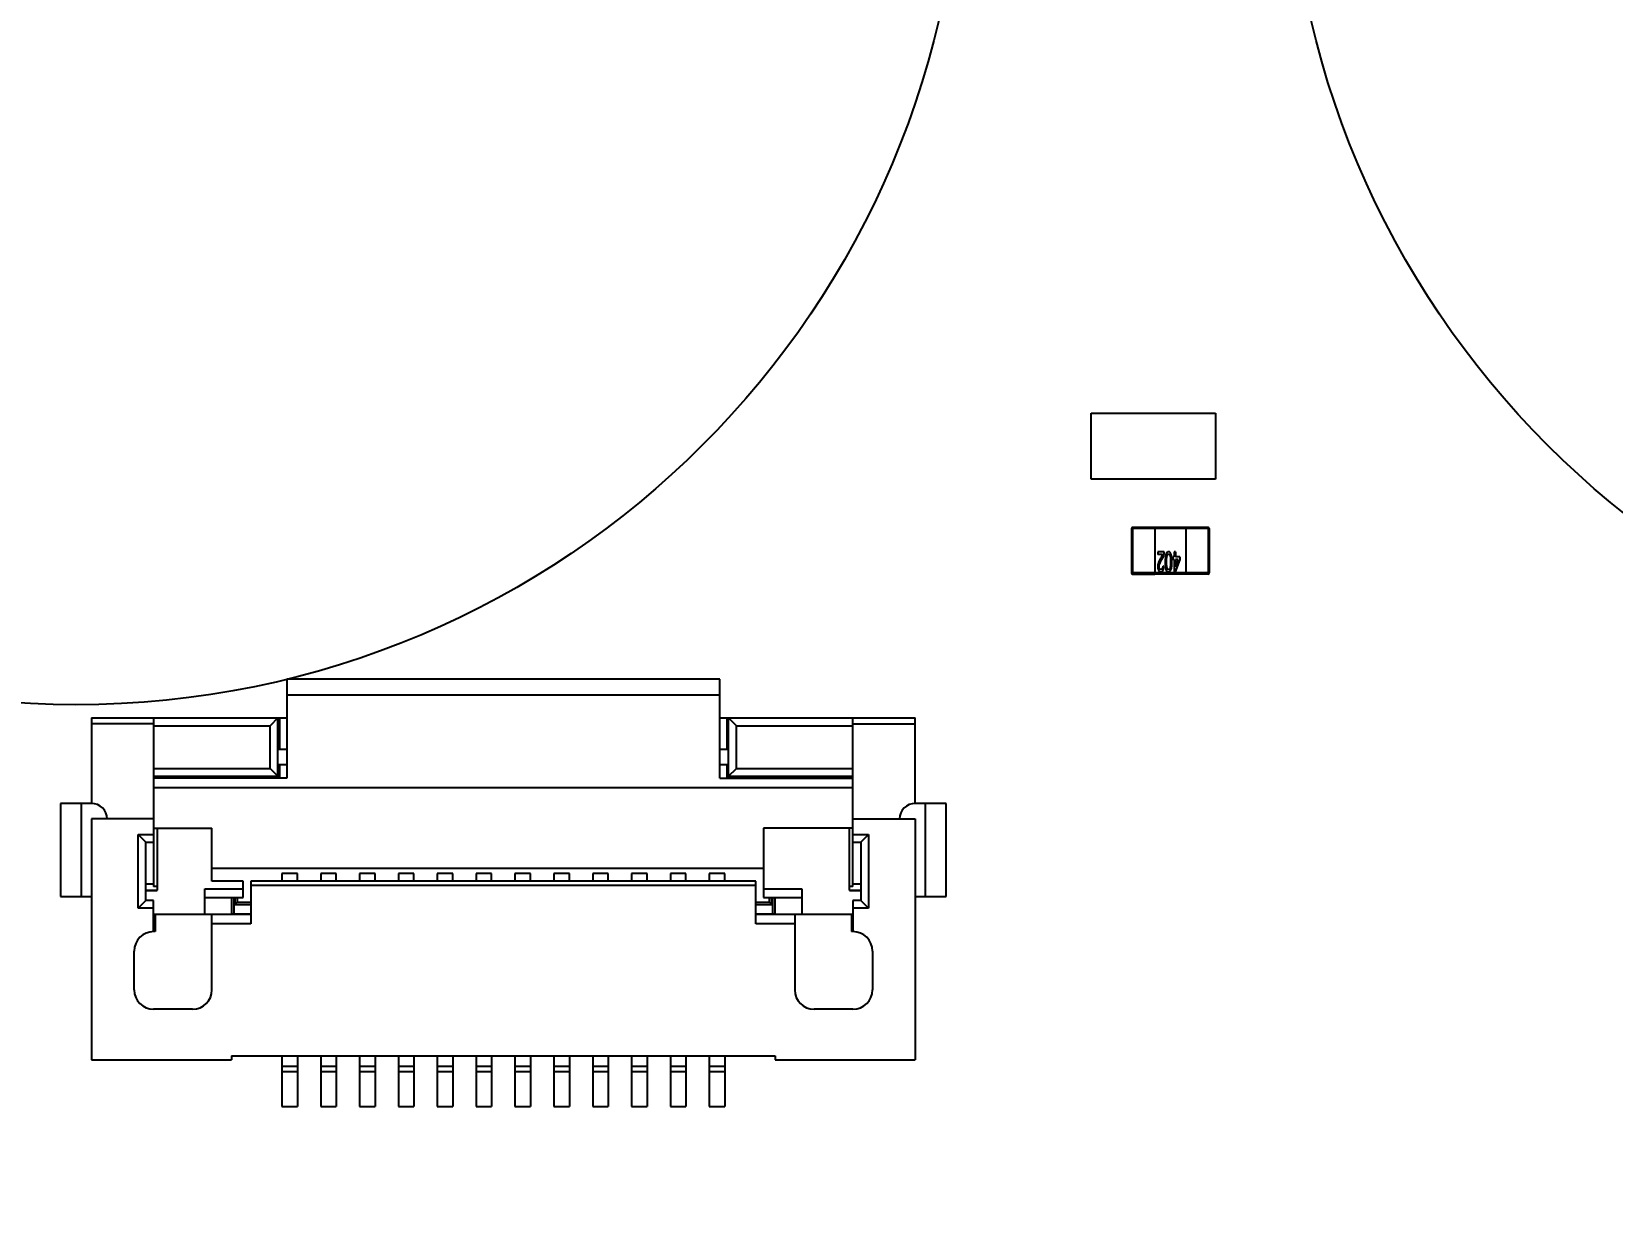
# Model space of a CAD drawing. Header units: millimetres. Extents: x 0 to 594, y 0 to 420.
# Drawn here: x 235.26 to 255.6, y 180.61 to 195.87 of the extents above; entities that cross this region are included whole.
import ezdxf

# ---------------------------------------------------------------- set-up
doc = ezdxf.new("R2010")
doc.units = ezdxf.units.MM
doc.header["$LTSCALE"] = 32.67
doc.layers.get('0').update_dxf_attribs({"linetype": 'CONTINUOUS'})
doc.styles.get("Standard").update_dxf_attribs({"font": 'txt', "width": 0.85})
doc.dimstyles.new('DIMSTYLE_1', dxfattribs={"dimtxt": 3.5, "dimasz": 3.5, "dimexe": 0.18, "dimexo": 0.0625, "dimgap": 0.09, "dimtad": 1, "dimdsep": 46, "dimtxsty": 'STANDARD', "dimblk": '_FILLED', "dimblk1": '_FILLED', "dimblk2": '_FILLED', "dimcen": 0.09, "dimadec": 0, "dimazin": 0, "dimtp": 0.3, "dimtm": 0.3, "dimtfac": 1, "dimtofl": 0, "dimtmove": 0, "dimatfit": 3, "dimldrblk": '_FILLED', "dimfxl": 1, "dimtolj": 1, "dimarcsym": 0})

# ---------------------------------------------------------------- blocks, each defined once
blk = doc.blocks.new('_FILLED')
at = {"color": 0, "linetype": 'BYBLOCK'}
blk.add_solid([(0, 0), (-1, 0.2143), (-1, -0.2143)], dxfattribs=at)
blk = doc.blocks.new('*D0')
at = {"color": 2, "linetype": 'CONTINUOUS'}
for p, q in [((206.253, 182.633), (206.253, 166.359)), ((292.432, 182.633), (292.432, 166.359)), ((206.253, 167.859), (249.343, 167.859)), ((292.432, 167.859), (249.343, 167.859))]:
    blk.add_line(p, q, dxfattribs=at)
at = {"color": 2, "linetype": 'CONTINUOUS', "xscale": 3.5, "yscale": 3.5, "zscale": 3.5, "rotation": 180}
blk.add_blockref('_FILLED', (206.253, 167.859), dxfattribs=at)
at = {"color": 2, "linetype": 'CONTINUOUS', "xscale": 3.5, "yscale": 3.5, "zscale": 3.5}
blk.add_blockref('_FILLED', (292.432, 167.859), dxfattribs=at)
at = {"color": 2, "linetype": 'CONTINUOUS', "insert": (249.343, 172.234), "char_height": 3.5, "width": 14.875, "attachment_point": 2, "line_spacing_factor": 0.9}
blk.add_mtext('86,18', dxfattribs=at)
blk = doc.blocks.new('*D5')
at = {"color": 2, "linetype": 'CONTINUOUS'}
for p, q in [((242.057, 249.856), (184.868, 249.856)), ((186.368, 249.856), (186.368, 215.231)), ((186.368, 180.606), (186.368, 215.231)), ((210.158, 180.606), (184.868, 180.606))]:
    blk.add_line(p, q, dxfattribs=at)
at = {"color": 2, "linetype": 'CONTINUOUS', "xscale": 3.5, "yscale": 3.5, "zscale": 3.5}
for p, rotation in [((186.368, 249.856), 89.9999974955), ((186.368, 180.606), 269.9999974955)]:
    blk.add_blockref('_FILLED', p, dxfattribs=dict(at, rotation=rotation))
at = {"color": 2, "linetype": 'CONTINUOUS', "insert": (181.993, 215.231), "char_height": 3.5, "width": 14.875, "attachment_point": 2, "rotation": 90, "line_spacing_factor": 0.9}
blk.add_mtext('69,25', dxfattribs=at)

msp = doc.modelspace()

# ---------------------------------------------------------------- linework, layer by layer
at = {"color": 7, "linetype": 'CONTINUOUS'}
for p, q in [((248.896, 190.958), (250.496, 190.958)), ((248.896, 190.108), (248.896, 190.958)), ((250.496, 190.958), (250.496, 190.108)), ((250.496, 190.108), (248.896, 190.108)), ((250.413, 189.472), (249.413, 189.472)), ((249.413, 189.472), (249.413, 188.902)), ((250.398, 189.487), (249.428, 189.487)), ((249.428, 189.487), (249.428, 188.887)), ((249.713, 189.487), (249.713, 188.887)), ((250.113, 189.487), (249.713, 189.487)), ((249.713, 189.487), (250.113, 189.487)), ((249.713, 189.481), (249.713, 189.472)), ((250.113, 189.487), (250.113, 188.887)), ((250.113, 189.481), (250.113, 189.472)), ((250.398, 189.487), (250.398, 188.887)), ((250.413, 189.472), (250.413, 188.902)), ((249.834, 189.172), (249.752, 189.172)), ((249.752, 189.172), (249.752, 189.139)), ((249.811, 189.139), (249.752, 189.139)), ((249.963, 189.109), (249.946, 189.109)), ((249.946, 189.109), (249.946, 189.076)), ((249.963, 189.076), (249.946, 189.076)), ((249.979, 189.172), (249.963, 189.172)), ((249.963, 189.172), (249.963, 189.109)), ((249.963, 189.076), (249.963, 188.918)), ((250.035, 189.076), (249.976, 188.918)), ((249.979, 189.172), (249.979, 189.109)), ((250.035, 189.109), (249.979, 189.109)), ((250.015, 189.076), (249.979, 189.076)), ((249.979, 189.076), (249.979, 188.982)), ((250.015, 189.076), (249.979, 188.982)), ((250.035, 189.109), (250.035, 189.076)), ((250.413, 188.902), (249.413, 188.902)), ((250.398, 188.887), (249.428, 188.887)), ((249.428, 188.887), (249.713, 188.887)), ((249.713, 188.892), (249.713, 188.902)), ((249.831, 188.987), (249.815, 188.991)), ((249.976, 188.918), (249.963, 188.918)), ((250.113, 188.892), (250.113, 188.902)), ((250.398, 188.887), (250.113, 188.887)), ((244.114, 187.535), (238.544, 187.535)), ((238.544, 187.535), (238.544, 186.26)), ((244.114, 186.26), (244.114, 187.535)), ((238.544, 187.335), (244.114, 187.335)), ((236.029, 187.035), (238.544, 187.035)), ((236.029, 187.035), (236.029, 185.935)), ((236.829, 186.96), (236.029, 186.96)), ((236.829, 187.035), (236.829, 184.865)), ((238.429, 187.035), (238.329, 186.935)), ((238.429, 186.26), (238.429, 187.035)), ((238.454, 186.635), (238.454, 187.035)), ((244.114, 187.035), (246.629, 187.035)), ((244.204, 187.035), (244.204, 186.635)), ((244.229, 187.035), (244.329, 186.935)), ((244.229, 186.26), (244.229, 187.035)), ((245.829, 184.865), (245.829, 187.035)), ((245.829, 186.96), (246.629, 186.96)), ((246.629, 185.935), (246.629, 187.035)), ((236.829, 186.935), (238.329, 186.935)), ((238.329, 186.385), (238.329, 186.935)), ((244.329, 186.935), (245.829, 186.935)), ((244.329, 186.385), (244.329, 186.935)), ((238.429, 186.635), (238.544, 186.635)), ((244.114, 186.635), (244.229, 186.635)), ((236.829, 186.385), (238.329, 186.385)), ((238.429, 186.285), (238.329, 186.385)), ((238.429, 186.435), (238.544, 186.435)), ((238.454, 186.26), (238.454, 186.435)), ((244.114, 186.435), (244.229, 186.435)), ((244.204, 186.435), (244.204, 186.26)), ((244.229, 186.285), (244.329, 186.385)), ((244.329, 186.385), (245.829, 186.385)), ((236.829, 186.285), (238.454, 186.285)), ((238.544, 186.26), (236.829, 186.26)), ((244.114, 186.26), (245.829, 186.26)), ((244.204, 186.285), (245.829, 186.285)), ((245.829, 186.135), (236.829, 186.135)), ((236.029, 185.935), (235.629, 185.935)), ((235.629, 185.935), (235.629, 184.735)), ((235.899, 184.735), (235.899, 185.935)), ((247.029, 185.935), (246.629, 185.935)), ((246.759, 185.935), (246.759, 184.735)), ((247.029, 184.735), (247.029, 185.935)), ((236.829, 185.735), (236.029, 185.735)), ((236.029, 185.735), (236.029, 182.635)), ((236.729, 185.435), (236.629, 185.535)), ((236.629, 185.535), (236.829, 185.535)), ((236.629, 184.585), (236.629, 185.535)), ((236.829, 185.616), (237.579, 185.616)), ((236.876, 185.616), (236.876, 184.818)), ((237.579, 184.935), (237.579, 185.616)), ((245.829, 185.616), (244.679, 185.616)), ((244.679, 185.616), (244.679, 184.725)), ((245.783, 184.818), (245.783, 185.616)), ((245.829, 185.735), (246.629, 185.735)), ((245.829, 185.535), (246.029, 185.535)), ((245.929, 185.435), (246.029, 185.535)), ((246.029, 185.535), (246.029, 184.585)), ((246.629, 185.735), (246.629, 182.635)), ((236.729, 185.435), (236.829, 185.435)), ((236.729, 184.685), (236.729, 185.435)), ((245.829, 185.435), (245.929, 185.435)), ((245.929, 185.435), (245.929, 184.685)), ((244.679, 185.096), (237.579, 185.096)), ((237.979, 184.935), (237.579, 184.935)), ((237.979, 184.725), (237.979, 184.935)), ((244.579, 184.935), (238.079, 184.935)), ((238.079, 184.935), (238.079, 184.385)), ((238.679, 185.035), (238.479, 185.035)), ((238.479, 185.035), (238.479, 184.935)), ((238.679, 184.935), (238.679, 185.035)), ((239.179, 185.035), (238.979, 185.035)), ((238.979, 185.035), (238.979, 184.935)), ((239.179, 184.935), (239.179, 185.035)), ((239.679, 185.035), (239.479, 185.035)), ((239.479, 185.035), (239.479, 184.935)), ((239.679, 184.935), (239.679, 185.035)), ((240.179, 185.035), (239.979, 185.035)), ((239.979, 185.035), (239.979, 184.935)), ((240.179, 184.935), (240.179, 185.035)), ((240.679, 185.035), (240.479, 185.035)), ((240.479, 185.035), (240.479, 184.935)), ((240.679, 184.935), (240.679, 185.035)), ((241.179, 185.035), (240.979, 185.035)), ((240.979, 185.035), (240.979, 184.935)), ((241.179, 184.935), (241.179, 185.035)), ((241.679, 185.035), (241.479, 185.035)), ((241.479, 185.035), (241.479, 184.935)), ((241.679, 184.935), (241.679, 185.035)), ((242.179, 185.035), (241.979, 185.035)), ((241.979, 185.035), (241.979, 184.935)), ((242.179, 184.935), (242.179, 185.035)), ((242.679, 185.035), (242.479, 185.035)), ((242.479, 185.035), (242.479, 184.935)), ((242.679, 184.935), (242.679, 185.035)), ((243.179, 185.035), (242.979, 185.035)), ((242.979, 185.035), (242.979, 184.935)), ((243.179, 184.935), (243.179, 185.035)), ((243.679, 185.035), (243.479, 185.035)), ((243.479, 185.035), (243.479, 184.935)), ((243.679, 184.935), (243.679, 185.035)), ((244.179, 185.035), (243.979, 185.035)), ((243.979, 185.035), (243.979, 184.935)), ((244.179, 184.935), (244.179, 185.035)), ((244.579, 184.385), (244.579, 184.935)), ((235.629, 184.735), (236.029, 184.735)), ((236.829, 184.897), (236.729, 184.897)), ((236.729, 184.818), (236.876, 184.818)), ((236.876, 184.865), (236.829, 184.865)), ((236.876, 184.814), (236.876, 184.818)), ((237.487, 184.835), (237.979, 184.835)), ((237.487, 184.51), (237.487, 184.835)), ((237.487, 184.725), (237.979, 184.725)), ((237.834, 184.515), (237.834, 184.725)), ((237.864, 184.515), (237.864, 184.725)), ((237.873, 184.725), (237.873, 184.635)), ((237.903, 184.725), (237.903, 184.665)), ((238.079, 184.885), (244.579, 184.885)), ((244.679, 184.835), (245.172, 184.835)), ((244.679, 184.725), (245.172, 184.725)), ((244.755, 184.665), (244.755, 184.725)), ((244.785, 184.635), (244.785, 184.725)), ((244.795, 184.725), (244.795, 184.515)), ((244.825, 184.725), (244.825, 184.515)), ((245.172, 184.835), (245.172, 184.51)), ((245.829, 184.865), (245.783, 184.865)), ((245.783, 184.818), (245.929, 184.818)), ((245.783, 184.818), (245.783, 184.814)), ((245.929, 184.897), (245.829, 184.897)), ((246.629, 184.735), (247.029, 184.735)), ((236.729, 184.685), (236.629, 184.585)), ((236.829, 184.585), (236.629, 184.585)), ((236.829, 184.685), (236.729, 184.685)), ((236.829, 184.285), (236.829, 184.685)), ((237.903, 184.665), (237.873, 184.635)), ((237.873, 184.635), (238.079, 184.635)), ((237.903, 184.665), (238.079, 184.665)), ((244.579, 184.665), (244.755, 184.665)), ((244.579, 184.635), (244.785, 184.635)), ((244.755, 184.665), (244.785, 184.635)), ((245.929, 184.685), (245.829, 184.685)), ((245.829, 184.685), (245.829, 184.285)), ((246.029, 184.585), (245.829, 184.585)), ((245.929, 184.685), (246.029, 184.585)), ((236.829, 184.51), (238.079, 184.51)), ((236.849, 184.41), (236.829, 184.41)), ((236.849, 184.51), (236.849, 184.285)), ((237.579, 183.535), (237.579, 184.51)), ((238.079, 184.385), (237.579, 184.385)), ((237.834, 184.515), (238.079, 184.515)), ((244.579, 184.515), (244.825, 184.515)), ((244.579, 184.51), (245.829, 184.51)), ((245.079, 184.385), (244.579, 184.385)), ((245.079, 184.51), (245.079, 183.535)), ((245.809, 184.51), (245.809, 184.285)), ((245.829, 184.41), (245.809, 184.41)), ((236.849, 184.285), (236.829, 184.285)), ((245.829, 184.285), (245.809, 184.285)), ((236.579, 183.535), (236.579, 184.035)), ((246.079, 184.035), (246.079, 183.535)), ((237.329, 183.285), (236.829, 183.285)), ((245.829, 183.285), (245.329, 183.285)), ((236.029, 182.635), (237.829, 182.635)), ((237.829, 182.685), (244.829, 182.685)), ((237.829, 182.685), (237.829, 182.635)), ((238.479, 182.685), (238.479, 182.035)), ((238.479, 182.555), (238.679, 182.555)), ((238.479, 182.485), (238.679, 182.485)), ((238.679, 182.685), (238.679, 182.035)), ((238.979, 182.685), (238.979, 182.035)), ((238.979, 182.555), (239.179, 182.555)), ((238.979, 182.485), (239.179, 182.485)), ((239.179, 182.685), (239.179, 182.035)), ((239.479, 182.685), (239.479, 182.035)), ((239.479, 182.555), (239.679, 182.555)), ((239.479, 182.485), (239.679, 182.485)), ((239.679, 182.685), (239.679, 182.035)), ((239.979, 182.685), (239.979, 182.035)), ((239.979, 182.555), (240.179, 182.555)), ((239.979, 182.485), (240.179, 182.485)), ((240.179, 182.685), (240.179, 182.035)), ((240.479, 182.685), (240.479, 182.035)), ((240.479, 182.555), (240.679, 182.555)), ((240.479, 182.485), (240.679, 182.485)), ((240.679, 182.685), (240.679, 182.035)), ((240.979, 182.685), (240.979, 182.035)), ((240.979, 182.555), (241.179, 182.555)), ((240.979, 182.485), (241.179, 182.485)), ((241.179, 182.685), (241.179, 182.035)), ((241.479, 182.685), (241.479, 182.035)), ((241.479, 182.555), (241.679, 182.555)), ((241.479, 182.485), (241.679, 182.485)), ((241.679, 182.685), (241.679, 182.035)), ((241.979, 182.685), (241.979, 182.035)), ((241.979, 182.555), (242.179, 182.555)), ((241.979, 182.485), (242.179, 182.485)), ((242.179, 182.685), (242.179, 182.035)), ((242.479, 182.685), (242.479, 182.035)), ((242.479, 182.555), (242.679, 182.555)), ((242.479, 182.485), (242.679, 182.485)), ((242.679, 182.685), (242.679, 182.035)), ((242.979, 182.685), (242.979, 182.035)), ((242.979, 182.555), (243.179, 182.555)), ((242.979, 182.485), (243.179, 182.485)), ((243.179, 182.685), (243.179, 182.035)), ((243.479, 182.685), (243.479, 182.035)), ((243.479, 182.555), (243.679, 182.555)), ((243.479, 182.485), (243.679, 182.485)), ((243.679, 182.685), (243.679, 182.035)), ((243.979, 182.685), (243.979, 182.035)), ((243.979, 182.555), (244.179, 182.555)), ((243.979, 182.485), (244.179, 182.485)), ((244.179, 182.685), (244.179, 182.035)), ((244.829, 182.685), (244.829, 182.635)), ((244.829, 182.635), (246.629, 182.635)), ((238.479, 182.035), (238.679, 182.035)), ((238.979, 182.035), (239.179, 182.035)), ((239.479, 182.035), (239.679, 182.035)), ((239.979, 182.035), (240.179, 182.035)), ((240.479, 182.035), (240.679, 182.035)), ((240.979, 182.035), (241.179, 182.035)), ((241.479, 182.035), (241.679, 182.035)), ((241.979, 182.035), (242.179, 182.035)), ((242.479, 182.035), (242.679, 182.035)), ((242.979, 182.035), (243.179, 182.035)), ((243.479, 182.035), (243.679, 182.035)), ((243.979, 182.035), (244.179, 182.035))]:
    msp.add_line(p, q, dxfattribs=at)
for centre in [(235.829, 198.606), (262.829, 198.606)]:
    msp.add_circle(centre, 11.4, dxfattribs=at)
for centre, radius, start, end in [((249.428, 189.472), 0.015, 90, 180), ((250.398, 189.472), 0.015, 0, 90), ((249.428, 188.902), 0.015, 180, 270), ((250.398, 188.902), 0.015, 270, 0), ((236.029, 185.735), 0.2, 0, 90), ((246.629, 185.735), 0.2, 90, 180), ((236.829, 184.035), 0.25, 90, 180), ((245.829, 184.035), 0.25, 0, 90), ((236.829, 183.535), 0.25, 180, 270), ((237.329, 183.535), 0.25, 270, 0), ((245.329, 183.535), 0.25, 180, 270), ((245.829, 183.535), 0.25, 270, 0)]:
    msp.add_arc(centre, radius, start, end, dxfattribs=at)
for points, knots in [([(250.398, 189.487), (250.401, 189.487), (250.394, 189.481), (250.398, 189.469), (250.398, 189.472)], [0, 0, 0, 0, 0.5077, 1, 1, 1, 1]), ([(249.788, 189.091), (249.782, 189.081), (249.77, 189.058), (249.755, 189.024), (249.752, 188.998), (249.752, 188.986)], [0, 0, 0, 0, 0.330332, 0.663617, 1, 1, 1, 1]), ([(249.768, 188.987), (249.769, 188.997), (249.773, 189.019), (249.789, 189.048), (249.8, 189.068), (249.806, 189.078)], [0, 0, 0, 0, 0.314065, 0.647925, 1, 1, 1, 1]), ([(249.811, 189.139), (249.81, 189.133), (249.806, 189.122), (249.797, 189.106), (249.791, 189.096), (249.788, 189.091)], [0, 0, 0, 0, 0.334661, 0.66798, 1, 1, 1, 1]), ([(249.806, 189.078), (249.81, 189.085), (249.819, 189.1), (249.828, 189.124), (249.832, 189.141), (249.833, 189.15)], [0, 0, 0, 0, 0.332227, 0.66541, 1, 1, 1, 1]), ([(249.833, 189.15), (249.833, 189.152), (249.834, 189.157), (249.834, 189.164), (249.834, 189.169), (249.834, 189.172)], [0, 0, 0, 0, 0.331325, 0.664283, 1, 1, 1, 1]), ([(249.89, 189.175), (249.884, 189.174), (249.869, 189.169), (249.859, 189.148), (249.853, 189.126), (249.85, 189.101), (249.848, 189.074), (249.847, 189.055), (249.848, 189.045)], [0, 0, 0, 0, 0.138044, 0.286078, 0.443682, 0.613335, 0.797947, 1, 1, 1, 1]), ([(249.848, 189.045), (249.847, 189.034), (249.848, 189.012), (249.851, 188.98), (249.856, 188.951), (249.865, 188.924), (249.882, 188.916), (249.89, 188.915)], [0, 0, 0, 0, 0.230574, 0.447396, 0.649098, 0.835387, 1, 1, 1, 1]), ([(249.864, 189.045), (249.864, 189.052), (249.864, 189.066), (249.865, 189.086), (249.867, 189.105), (249.87, 189.123), (249.876, 189.139), (249.886, 189.144), (249.89, 189.145)], [0, 0, 0, 0, 0.196404, 0.381963, 0.555917, 0.717739, 0.867037, 1, 1, 1, 1]), ([(249.89, 188.945), (249.886, 188.946), (249.876, 188.951), (249.87, 188.967), (249.867, 188.984), (249.865, 189.003), (249.864, 189.024), (249.864, 189.038), (249.864, 189.045)], [0, 0, 0, 0, 0.132827, 0.282388, 0.444493, 0.618554, 0.804021, 1, 1, 1, 1]), ([(249.92, 189.15), (249.918, 189.155), (249.914, 189.163), (249.904, 189.173), (249.895, 189.175), (249.89, 189.175)], [0, 0, 0, 0, 0.352831, 0.686433, 1, 1, 1, 1]), ([(249.89, 189.145), (249.894, 189.145), (249.903, 189.141), (249.909, 189.128), (249.913, 189.114), (249.915, 189.098), (249.916, 189.081), (249.917, 189.064), (249.917, 189.051), (249.917, 189.045)], [0, 0, 0, 0, 0.110652, 0.233506, 0.367246, 0.510881, 0.664543, 0.827735, 1, 1, 1, 1]), ([(249.89, 188.915), (249.897, 188.916), (249.911, 188.921), (249.921, 188.942), (249.927, 188.964), (249.931, 188.989), (249.933, 189.016), (249.933, 189.035), (249.933, 189.045)], [0, 0, 0, 0, 0.136776, 0.284225, 0.441848, 0.611922, 0.7972, 1, 1, 1, 1]), ([(249.917, 189.045), (249.917, 189.035), (249.916, 189.017), (249.915, 188.989), (249.911, 188.971), (249.909, 188.962)], [0, 0, 0, 0, 0.345038, 0.678536, 1, 1, 1, 1]), ([(249.933, 189.045), (249.933, 189.057), (249.932, 189.082), (249.93, 189.117), (249.924, 189.14), (249.92, 189.15)], [0, 0, 0, 0, 0.347356, 0.680829, 1, 1, 1, 1]), ([(249.752, 188.986), (249.752, 188.977), (249.753, 188.961), (249.76, 188.939), (249.771, 188.92), (249.784, 188.915), (249.791, 188.915)], [0, 0, 0, 0, 0.286388, 0.546854, 0.784471, 1, 1, 1, 1]), ([(249.791, 188.945), (249.787, 188.945), (249.779, 188.948), (249.773, 188.959), (249.769, 188.972), (249.768, 188.982), (249.768, 188.987)], [0, 0, 0, 0, 0.220044, 0.45699, 0.714821, 1, 1, 1, 1]), ([(249.815, 188.991), (249.815, 188.985), (249.814, 188.975), (249.811, 188.961), (249.804, 188.948), (249.795, 188.945), (249.791, 188.945)], [0, 0, 0, 0, 0.284836, 0.541257, 0.777809, 1, 1, 1, 1]), ([(249.791, 188.915), (249.797, 188.915), (249.812, 188.92), (249.823, 188.94), (249.829, 188.963), (249.831, 188.979), (249.831, 188.987)], [0, 0, 0, 0, 0.220085, 0.460207, 0.719499, 1, 1, 1, 1]), ([(249.909, 188.962), (249.908, 188.959), (249.905, 188.954), (249.899, 188.946), (249.893, 188.945), (249.89, 188.945)], [0, 0, 0, 0, 0.357239, 0.69068, 1, 1, 1, 1]), ([(236.729, 184.813), (236.741, 184.813), (236.772, 184.813), (236.821, 184.813), (236.857, 184.814), (236.876, 184.814)], [0, 0, 0, 0, 0.250003, 0.625002, 1, 1, 1, 1]), ([(245.783, 184.814), (245.795, 184.814), (245.826, 184.813), (245.874, 184.814), (245.911, 184.813), (245.929, 184.813)], [0, 0, 0, 0, 0.250003, 0.625002, 1, 1, 1, 1])]:
    msp.add_open_spline(points, degree=3, knots=knots, dxfattribs=at)

# ---------------------------------------------------------------- dimensions: what is measured, and where the dimension line sits
at = {"color": 2, "linetype": 'CONTINUOUS'}
dim = msp.add_linear_dim(base=(186.368, 180.606), p1=(242.057, 249.856), p2=(210.158, 180.606), angle=270, dimstyle='DIMSTYLE_1', dxfattribs=at)
dim.commit()
dim.dimension.update_dxf_attribs({"geometry": '*D5', "text_midpoint": (187.075, 208.582), "dimtype": 160})
dim = msp.add_linear_dim(base=(292.432, 167.859), p1=(206.253, 182.633), p2=(292.432, 182.633), dimstyle='DIMSTYLE_1', dxfattribs=at)
dim.commit()
dim.dimension.update_dxf_attribs({"geometry": '*D0', "text_midpoint": (241.905, 170.484), "dimtype": 160})

doc.saveas('drawing.dxf')
